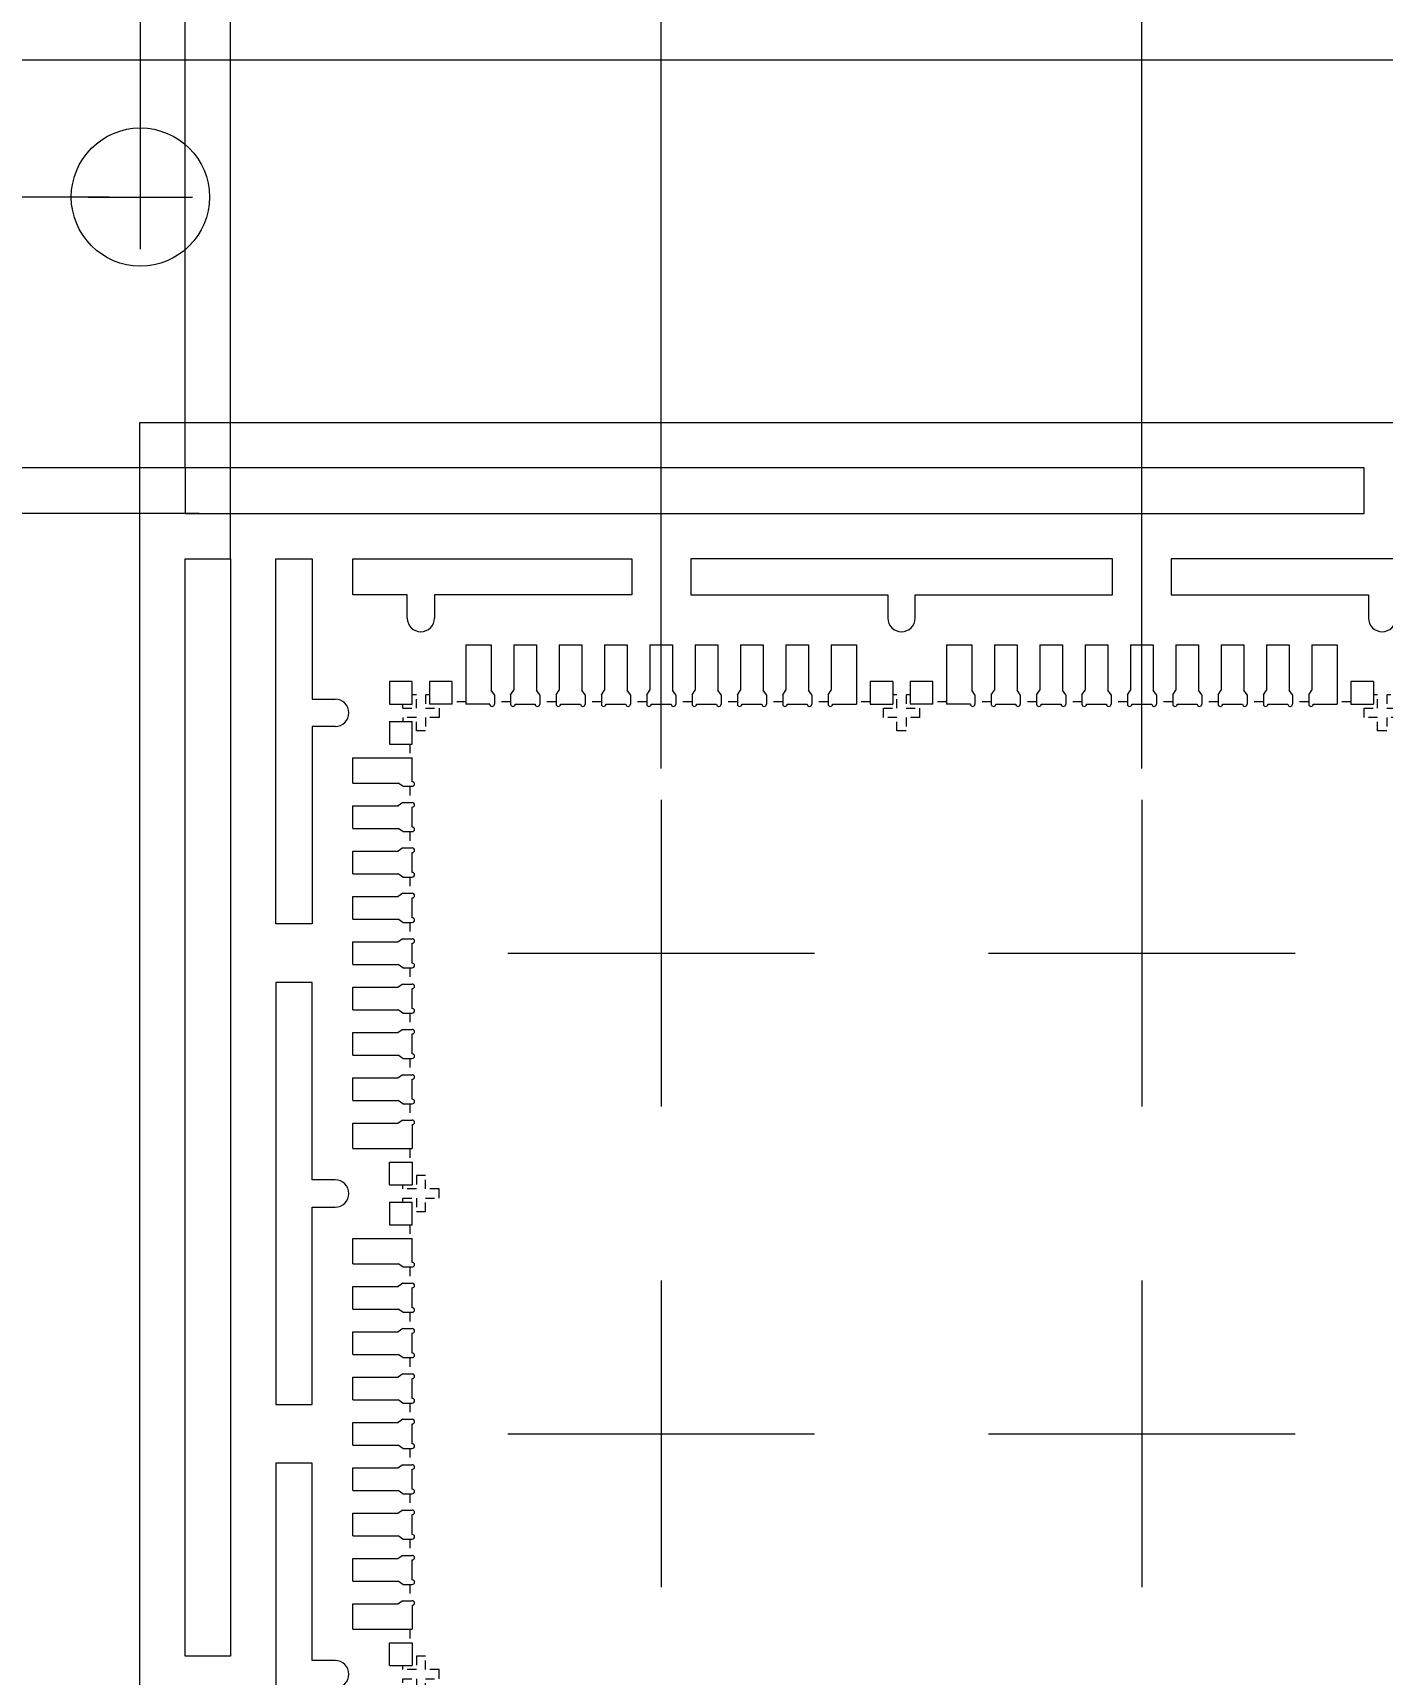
# Model space of a CAD drawing. Extents: x -197 to -81, y -157 to -2.
# Drawn here: x -169.99 to -155.12, y -31.37 to -13.27 of the extents above; entities that cross this region are included whole.
import ezdxf

# ---------------------------------------------------------------- set-up
doc = ezdxf.new("R2010")
doc.units = 0
doc.header["$LTSCALE"] = 5
doc.header["$MEASUREMENT"] = 0
doc.header["$PDMODE"] = 3
for name, pattern in [('0', [0]), ('CENTER', [2, 1.25, -0.25, 0.25, -0.25]), ('HIDDEN', [0.375, 0.25, -0.125])]:
    doc.linetypes.add(name, pattern=pattern)
doc.layers.get('Defpoints').update_dxf_attribs({"linetype": 'CONTINUOUS'})
for name, color, linetype in [('1', 7, 'CONTINUOUS'), ('1D', 4, 'CONTINUOUS'), ('标注', 4, '0')]:
    doc.layers.add(name, color=color, linetype=linetype)
doc.layers.add('center', color=1, linetype='CONTINUOUS', lineweight=18)
doc.styles.add('SIMPLEX', font='SIMPLEX')
doc.styles.add('宋体', font='SimSun.ttf')
doc.dimstyles.get("Standard").update_dxf_attribs({"dimscale": 0.12, "dimtxt": 1, "dimasz": 1, "dimexe": 0.3, "dimexo": 0.3, "dimgap": 0.3, "dimtad": 0, "dimdec": 3, "dimzin": 0, "dimdsep": 46, "dimtxsty": 'SIMPLEX', "dimcen": 0.5, "dimclrd": 256, "dimclre": 256, "dimclrt": 256, "dimadec": 0, "dimazin": 0, "dimtfac": 1, "dimtdec": 3, "dimtofl": 0, "dimtmove": 0, "dimatfit": 0, "dimfxl": 1, "dimtolj": 1, "dimtzin": 0, "dimlwd": -1, "dimlwe": -1, "dimarcsym": 0})

# ---------------------------------------------------------------- blocks, each defined once
blk = doc.blocks.new('*D0')
at = {"layer": 'Defpoints', "color": 0, "transparency": 16777216}
for p in [(-6756.069, -1068.076), (-6790.819, -1140.564), (-6789.361, -1150.077)]:
    blk.add_point(p, dxfattribs=at)
at = {"layer": '标注', "linetype": 'Continuous', "lineweight": 5, "transparency": 16777216}
for p, q in [((-6790.819, -1140.6), (-6790.819, -1149.597)), ((-6790.819, -1149.597), (-6789.361, -1149.837)), ((-6789.361, -1149.837), (-6789.361, -1150.077))]:
    blk.add_line(p, q, dxfattribs=at)
at = {"layer": '标注', "lineweight": 5, "transparency": 16777216, "insert": (-6789.361, -1152.097), "char_height": 0.96, "attachment_point": 5, "rotation": 90, "style": '宋体'}
blk.add_mtext('\\A1;34.750', dxfattribs=at)

msp = doc.modelspace()

# ---------------------------------------------------------------- linework, layer by layer
at = {"layer": '1', "lineweight": 5}
for p, q in [((-167.3154, -23.0937, -0.0291), (-167.3154, -19.0687, -0.0291)), ((-167.3154, -19.0687, -0.0291), (-166.9154, -19.0687, -0.0291)), ((-166.9154, -19.0687, -0.0291), (-166.9154, -20.6187, -0.0291)), ((-166.4654, -19.0687, -0.0291), (-163.3904, -19.0687, -0.0291)), ((-166.4654, -19.4687, -0.0291), (-166.4654, -19.0687, -0.0291)), ((-163.3904, -19.0687, -0.0291), (-163.3904, -19.4687, -0.0291)), ((-165.8654, -19.4687, -0.0291), (-166.4654, -19.4687, -0.0291)), ((-165.8654, -19.7237, -0.0291), (-165.8654, -19.4687, -0.0291)), ((-163.3904, -19.4687, -0.0291), (-165.5654, -19.4687, -0.0291)), ((-165.5654, -19.4687, -0.0291), (-165.5654, -19.7237, -0.0291)), ((-165.2204, -20.0187, -0.0291), (-165.2204, -20.6737, -0.0291)), ((-160.9104, -20.0187, -0.0291), (-160.9104, -20.6737, -0.0291)), ((-159.9204, -20.0187, -0.0291), (-159.9204, -20.6737, -0.0291)), ((-155.6104, -20.0187, -0.0291), (-155.6104, -20.6737, -0.0291)), ((-165.6204, -20.4237, -0.0291), (-165.6204, -20.6737, -0.0291)), ((-160.5104, -20.4237, -0.0291), (-160.5104, -20.6737, -0.0291)), ((-160.3204, -20.4237, -0.0291), (-160.3204, -20.6737, -0.0291)), ((-155.2104, -20.4237, -0.0291), (-155.2104, -20.6737, -0.0291)), ((-166.9154, -20.6187, -0.0291), (-166.6604, -20.6187, -0.0291)), ((-164.9054, -20.5687, -0.0291), (-164.9404, -20.5187, -0.0291)), ((-164.9054, -20.5687, -0.0291), (-164.9054, -20.6737, -0.0291)), ((-164.7254, -20.5687, -0.0291), (-164.6904, -20.5187, -0.0291)), ((-164.7254, -20.5687, -0.0291), (-164.7254, -20.6737, -0.0291)), ((-164.4054, -20.5687, -0.0291), (-164.4404, -20.5187, -0.0291)), ((-164.4054, -20.5687, -0.0291), (-164.4054, -20.6737, -0.0291)), ((-164.2254, -20.5687, -0.0291), (-164.1904, -20.5187, -0.0291)), ((-164.2254, -20.5687, -0.0291), (-164.2254, -20.6737, -0.0291)), ((-163.9054, -20.5687, -0.0291), (-163.9404, -20.5187, -0.0291)), ((-163.9054, -20.5687, -0.0291), (-163.9054, -20.6737, -0.0291)), ((-163.7254, -20.5687, -0.0291), (-163.6904, -20.5187, -0.0291)), ((-163.7254, -20.5687, -0.0291), (-163.7254, -20.6737, -0.0291)), ((-163.4054, -20.5687, -0.0291), (-163.4404, -20.5187, -0.0291)), ((-163.4054, -20.5687, -0.0291), (-163.4054, -20.6737, -0.0291)), ((-163.2254, -20.5687, -0.0291), (-163.1904, -20.5187, -0.0291)), ((-163.2254, -20.5687, -0.0291), (-163.2254, -20.6737, -0.0291)), ((-162.9054, -20.5687, -0.0291), (-162.9404, -20.5187, -0.0291)), ((-162.9054, -20.5687, -0.0291), (-162.9054, -20.6737, -0.0291)), ((-162.7254, -20.5687, -0.0291), (-162.6904, -20.5187, -0.0291)), ((-162.7254, -20.5687, -0.0291), (-162.7254, -20.6737, -0.0291)), ((-162.4054, -20.5687, -0.0291), (-162.4404, -20.5187, -0.0291)), ((-162.4054, -20.5687, -0.0291), (-162.4054, -20.6737, -0.0291)), ((-162.2254, -20.5687, -0.0291), (-162.1904, -20.5187, -0.0291)), ((-162.2254, -20.5687, -0.0291), (-162.2254, -20.6737, -0.0291)), ((-161.9054, -20.5687, -0.0291), (-161.9404, -20.5187, -0.0291)), ((-161.9054, -20.5687, -0.0291), (-161.9054, -20.6737, -0.0291)), ((-161.7254, -20.5687, -0.0291), (-161.6904, -20.5187, -0.0291)), ((-161.7254, -20.5687, -0.0291), (-161.7254, -20.6737, -0.0291)), ((-161.4054, -20.5687, -0.0291), (-161.4404, -20.5187, -0.0291)), ((-161.4054, -20.5687, -0.0291), (-161.4054, -20.6737, -0.0291)), ((-161.2254, -20.5687, -0.0291), (-161.1904, -20.5187, -0.0291)), ((-161.2254, -20.5687, -0.0291), (-161.2254, -20.6737, -0.0291)), ((-159.6054, -20.5687, -0.0291), (-159.6404, -20.5187, -0.0291)), ((-159.6054, -20.5687, -0.0291), (-159.6054, -20.6737, -0.0291)), ((-159.4254, -20.5687, -0.0291), (-159.3904, -20.5187, -0.0291)), ((-159.4254, -20.5687, -0.0291), (-159.4254, -20.6737, -0.0291)), ((-159.1054, -20.5687, -0.0291), (-159.1404, -20.5187, -0.0291)), ((-159.1054, -20.5687, -0.0291), (-159.1054, -20.6737, -0.0291)), ((-158.9254, -20.5687, -0.0291), (-158.8904, -20.5187, -0.0291)), ((-158.9254, -20.5687, -0.0291), (-158.9254, -20.6737, -0.0291)), ((-158.6054, -20.5687, -0.0291), (-158.6404, -20.5187, -0.0291)), ((-158.6054, -20.5687, -0.0291), (-158.6054, -20.6737, -0.0291)), ((-158.4254, -20.5687, -0.0291), (-158.3904, -20.5187, -0.0291)), ((-158.4254, -20.5687, -0.0291), (-158.4254, -20.6737, -0.0291)), ((-158.1054, -20.5687, -0.0291), (-158.1404, -20.5187, -0.0291)), ((-158.1054, -20.5687, -0.0291), (-158.1054, -20.6737, -0.0291)), ((-157.9254, -20.5687, -0.0291), (-157.8904, -20.5187, -0.0291)), ((-157.9254, -20.5687, -0.0291), (-157.9254, -20.6737, -0.0291)), ((-157.6054, -20.5687, -0.0291), (-157.6404, -20.5187, -0.0291)), ((-157.6054, -20.5687, -0.0291), (-157.6054, -20.6737, -0.0291)), ((-157.4254, -20.5687, -0.0291), (-157.3904, -20.5187, -0.0291)), ((-157.4254, -20.5687, -0.0291), (-157.4254, -20.6737, -0.0291)), ((-157.1054, -20.5687, -0.0291), (-157.1404, -20.5187, -0.0291)), ((-157.1054, -20.5687, -0.0291), (-157.1054, -20.6737, -0.0291)), ((-156.9254, -20.5687, -0.0291), (-156.8904, -20.5187, -0.0291)), ((-156.9254, -20.5687, -0.0291), (-156.9254, -20.6737, -0.0291)), ((-156.6054, -20.5687, -0.0291), (-156.6404, -20.5187, -0.0291)), ((-156.6054, -20.5687, -0.0291), (-156.6054, -20.6737, -0.0291)), ((-156.4254, -20.5687, -0.0291), (-156.3904, -20.5187, -0.0291)), ((-156.4254, -20.5687, -0.0291), (-156.4254, -20.6737, -0.0291)), ((-156.1054, -20.5687, -0.0291), (-156.1404, -20.5187, -0.0291)), ((-156.1054, -20.5687, -0.0291), (-156.1054, -20.6737, -0.0291)), ((-155.9254, -20.5687, -0.0291), (-155.8904, -20.5187, -0.0291)), ((-155.9254, -20.5687, -0.0291), (-155.9254, -20.6737, -0.0291)), ((-165.3704, -20.6737, -0.0291), (-165.6204, -20.6737, -0.0291)), ((-164.9554, -20.6737, -0.0291), (-165.2204, -20.6737, -0.0291)), ((-164.6754, -20.6737, -0.0291), (-164.4554, -20.6737, -0.0291)), ((-164.1754, -20.6737, -0.0291), (-163.9554, -20.6737, -0.0291)), ((-163.6754, -20.6737, -0.0291), (-163.4554, -20.6737, -0.0291)), ((-163.1754, -20.6737, -0.0291), (-162.9554, -20.6737, -0.0291)), ((-162.6754, -20.6737, -0.0291), (-162.4554, -20.6737, -0.0291)), ((-162.1754, -20.6737, -0.0291), (-161.9554, -20.6737, -0.0291)), ((-161.6754, -20.6737, -0.0291), (-161.4554, -20.6737, -0.0291)), ((-161.1754, -20.6737, -0.0291), (-160.9104, -20.6737, -0.0291)), ((-160.7604, -20.6737, -0.0291), (-160.5104, -20.6737, -0.0291)), ((-160.0704, -20.6737, -0.0291), (-160.3204, -20.6737, -0.0291)), ((-159.6554, -20.6737, -0.0291), (-159.9204, -20.6737, -0.0291)), ((-159.3754, -20.6737, -0.0291), (-159.1554, -20.6737, -0.0291)), ((-158.8754, -20.6737, -0.0291), (-158.6554, -20.6737, -0.0291)), ((-158.3754, -20.6737, -0.0291), (-158.1554, -20.6737, -0.0291)), ((-157.8754, -20.6737, -0.0291), (-157.6554, -20.6737, -0.0291)), ((-157.3754, -20.6737, -0.0291), (-157.1554, -20.6737, -0.0291)), ((-156.8754, -20.6737, -0.0291), (-156.6554, -20.6737, -0.0291)), ((-156.3754, -20.6737, -0.0291), (-156.1554, -20.6737, -0.0291)), ((-155.8754, -20.6737, -0.0291), (-155.6104, -20.6737, -0.0291)), ((-155.4604, -20.6737, -0.0291), (-155.2104, -20.6737, -0.0291)), ((-166.6604, -20.9187, -0.0291), (-166.9154, -20.9187, -0.0291)), ((-166.9154, -20.9187, -0.0291), (-166.9154, -23.0937, -0.0291)), ((-166.0604, -20.8637, -0.0291), (-165.8104, -20.8637, -0.0291)), ((-165.8104, -21.1137, -0.0291), (-165.8104, -20.8637, -0.0291)), ((-166.4654, -21.2637, -0.0291), (-165.8104, -21.2637, -0.0291)), ((-165.8104, -21.5287, -0.0291), (-165.8104, -21.2637, -0.0291)), ((-165.9154, -21.5787, -0.0291), (-165.9654, -21.5437, -0.0291)), ((-165.9154, -21.5787, -0.0291), (-165.8104, -21.5787, -0.0291)), ((-165.9154, -21.7587, -0.0291), (-165.9654, -21.7937, -0.0291)), ((-165.9154, -21.7587, -0.0291), (-165.8104, -21.7587, -0.0291)), ((-165.8104, -22.0287, -0.0291), (-165.8104, -21.8087, -0.0291)), ((-165.9154, -22.0787, -0.0291), (-165.9654, -22.0437, -0.0291)), ((-165.9154, -22.0787, -0.0291), (-165.8104, -22.0787, -0.0291)), ((-165.9154, -22.2587, -0.0291), (-165.9654, -22.2937, -0.0291)), ((-165.9154, -22.2587, -0.0291), (-165.8104, -22.2587, -0.0291)), ((-165.8104, -22.5287, -0.0291), (-165.8104, -22.3087, -0.0291)), ((-165.9154, -22.5787, -0.0291), (-165.9654, -22.5437, -0.0291)), ((-165.9154, -22.5787, -0.0291), (-165.8104, -22.5787, -0.0291)), ((-165.9154, -22.7587, -0.0291), (-165.9654, -22.7937, -0.0291)), ((-165.9154, -22.7587, -0.0291), (-165.8104, -22.7587, -0.0291)), ((-165.8104, -23.0287, -0.0291), (-165.8104, -22.8087, -0.0291)), ((-166.9154, -23.0937, -0.0291), (-167.3154, -23.0937, -0.0291)), ((-165.9154, -23.0787, -0.0291), (-165.9654, -23.0437, -0.0291)), ((-165.9154, -23.0787, -0.0291), (-165.8104, -23.0787, -0.0291)), ((-165.9154, -23.2587, -0.0291), (-165.9654, -23.2937, -0.0291)), ((-165.9154, -23.2587, -0.0291), (-165.8104, -23.2587, -0.0291)), ((-165.8104, -23.5287, -0.0291), (-165.8104, -23.3087, -0.0291)), ((-165.9154, -23.5787, -0.0291), (-165.9654, -23.5437, -0.0291)), ((-165.9154, -23.5787, -0.0291), (-165.8104, -23.5787, -0.0291)), ((-165.9154, -23.7587, -0.0291), (-165.9654, -23.7937, -0.0291)), ((-165.9154, -23.7587, -0.0291), (-165.8104, -23.7587, -0.0291)), ((-165.8104, -24.0287, -0.0291), (-165.8104, -23.8087, -0.0291)), ((-165.9154, -24.0787, -0.0291), (-165.9654, -24.0437, -0.0291)), ((-165.9154, -24.0787, -0.0291), (-165.8104, -24.0787, -0.0291)), ((-165.9154, -24.2587, -0.0291), (-165.9654, -24.2937, -0.0291)), ((-165.9154, -24.2587, -0.0291), (-165.8104, -24.2587, -0.0291)), ((-165.8104, -24.5287, -0.0291), (-165.8104, -24.3087, -0.0291)), ((-165.9154, -24.5787, -0.0291), (-165.9654, -24.5437, -0.0291)), ((-165.9154, -24.5787, -0.0291), (-165.8104, -24.5787, -0.0291)), ((-165.9154, -24.7587, -0.0291), (-165.9654, -24.7937, -0.0291)), ((-165.9154, -24.7587, -0.0291), (-165.8104, -24.7587, -0.0291)), ((-165.8104, -25.0287, -0.0291), (-165.8104, -24.8087, -0.0291)), ((-165.9154, -25.0787, -0.0291), (-165.9654, -25.0437, -0.0291)), ((-165.9154, -25.0787, -0.0291), (-165.8104, -25.0787, -0.0291)), ((-165.9154, -25.2587, -0.0291), (-165.9654, -25.2937, -0.0291)), ((-165.9154, -25.2587, -0.0291), (-165.8104, -25.2587, -0.0291)), ((-165.8104, -25.3087, -0.0291), (-165.8104, -25.5737, -0.0291)), ((-166.4654, -25.5737, -0.0291), (-165.8104, -25.5737, -0.0291)), ((-165.8104, -25.7237, -0.0291), (-165.8104, -25.9737, -0.0291)), ((-166.0604, -25.9737, -0.0291), (-165.8104, -25.9737, -0.0291)), ((-166.0604, -26.1637, -0.0291), (-165.8104, -26.1637, -0.0291)), ((-165.8104, -26.4137, -0.0291), (-165.8104, -26.1637, -0.0291)), ((-166.4654, -26.5637, -0.0291), (-165.8104, -26.5637, -0.0291)), ((-165.8104, -26.8287, -0.0291), (-165.8104, -26.5637, -0.0291)), ((-165.9154, -26.8787, -0.0291), (-165.9654, -26.8437, -0.0291)), ((-165.9154, -26.8787, -0.0291), (-165.8104, -26.8787, -0.0291)), ((-165.9154, -27.0587, -0.0291), (-165.9654, -27.0937, -0.0291)), ((-165.9154, -27.0587, -0.0291), (-165.8104, -27.0587, -0.0291)), ((-165.8104, -27.3287, -0.0291), (-165.8104, -27.1087, -0.0291)), ((-165.9154, -27.3787, -0.0291), (-165.9654, -27.3437, -0.0291)), ((-165.9154, -27.3787, -0.0291), (-165.8104, -27.3787, -0.0291)), ((-165.9154, -27.5587, -0.0291), (-165.9654, -27.5937, -0.0291)), ((-165.9154, -27.5587, -0.0291), (-165.8104, -27.5587, -0.0291)), ((-165.8104, -27.8287, -0.0291), (-165.8104, -27.6087, -0.0291)), ((-165.9154, -27.8787, -0.0291), (-165.9654, -27.8437, -0.0291)), ((-165.9154, -27.8787, -0.0291), (-165.8104, -27.8787, -0.0291)), ((-165.9154, -28.0587, -0.0291), (-165.9654, -28.0937, -0.0291)), ((-165.9154, -28.0587, -0.0291), (-165.8104, -28.0587, -0.0291)), ((-165.8104, -28.3287, -0.0291), (-165.8104, -28.1087, -0.0291)), ((-165.9154, -28.3787, -0.0291), (-165.9654, -28.3437, -0.0291)), ((-165.9154, -28.3787, -0.0291), (-165.8104, -28.3787, -0.0291)), ((-165.9154, -28.5587, -0.0291), (-165.9654, -28.5937, -0.0291)), ((-165.9154, -28.5587, -0.0291), (-165.8104, -28.5587, -0.0291)), ((-165.8104, -28.8287, -0.0291), (-165.8104, -28.6087, -0.0291)), ((-165.9154, -28.8787, -0.0291), (-165.9654, -28.8437, -0.0291)), ((-165.9154, -28.8787, -0.0291), (-165.8104, -28.8787, -0.0291)), ((-165.9154, -29.0587, -0.0291), (-165.9654, -29.0937, -0.0291)), ((-165.9154, -29.0587, -0.0291), (-165.8104, -29.0587, -0.0291)), ((-165.8104, -29.3287, -0.0291), (-165.8104, -29.1087, -0.0291)), ((-165.9154, -29.3787, -0.0291), (-165.9654, -29.3437, -0.0291)), ((-165.9154, -29.3787, -0.0291), (-165.8104, -29.3787, -0.0291)), ((-165.9154, -29.5587, -0.0291), (-165.9654, -29.5937, -0.0291)), ((-165.9154, -29.5587, -0.0291), (-165.8104, -29.5587, -0.0291)), ((-165.8104, -29.8287, -0.0291), (-165.8104, -29.6087, -0.0291)), ((-165.9154, -29.8787, -0.0291), (-165.9654, -29.8437, -0.0291)), ((-165.9154, -29.8787, -0.0291), (-165.8104, -29.8787, -0.0291)), ((-165.9154, -30.0587, -0.0291), (-165.9654, -30.0937, -0.0291)), ((-165.9154, -30.0587, -0.0291), (-165.8104, -30.0587, -0.0291)), ((-165.8104, -30.3287, -0.0291), (-165.8104, -30.1087, -0.0291)), ((-165.9154, -30.3787, -0.0291), (-165.9654, -30.3437, -0.0291)), ((-165.9154, -30.3787, -0.0291), (-165.8104, -30.3787, -0.0291)), ((-165.9154, -30.5587, -0.0291), (-165.9654, -30.5937, -0.0291)), ((-165.9154, -30.5587, -0.0291), (-165.8104, -30.5587, -0.0291)), ((-165.8104, -30.6087, -0.0291), (-165.8104, -30.8737, -0.0291)), ((-166.4654, -30.8737, -0.0291), (-165.8104, -30.8737, -0.0291)), ((-165.8104, -31.0237, -0.0291), (-165.8104, -31.2737, -0.0291)), ((-166.0604, -31.2737, -0.0291), (-165.8104, -31.2737, -0.0291))]:
    msp.add_line(p, q, dxfattribs=at)
at = {"layer": '1', "color": 7, "lineweight": 5}
for p, q in [((-165.2204, -20.0187, -0.0291), (-164.9404, -20.0187, -0.0291)), ((-164.9404, -20.0187, -0.0291), (-164.9404, -20.5187, -0.0291)), ((-164.6904, -20.0187, -0.0291), (-164.4404, -20.0187, -0.0291)), ((-164.6904, -20.0187, -0.0291), (-164.6904, -20.5187, -0.0291)), ((-164.4404, -20.0187, -0.0291), (-164.4404, -20.5187, -0.0291)), ((-164.1904, -20.0187, -0.0291), (-163.9404, -20.0187, -0.0291)), ((-164.1904, -20.0187, -0.0291), (-164.1904, -20.5187, -0.0291)), ((-163.9404, -20.0187, -0.0291), (-163.9404, -20.5187, -0.0291)), ((-163.6904, -20.0187, -0.0291), (-163.4404, -20.0187, -0.0291)), ((-163.6904, -20.0187, -0.0291), (-163.6904, -20.5187, -0.0291)), ((-163.4404, -20.0187, -0.0291), (-163.4404, -20.5187, -0.0291)), ((-163.1904, -20.0187, -0.0291), (-162.9404, -20.0187, -0.0291)), ((-163.1904, -20.0187, -0.0291), (-163.1904, -20.5187, -0.0291)), ((-162.9404, -20.0187, -0.0291), (-162.9404, -20.5187, -0.0291)), ((-162.6904, -20.0187, -0.0291), (-162.4404, -20.0187, -0.0291)), ((-162.6904, -20.0187, -0.0291), (-162.6904, -20.5187, -0.0291)), ((-162.4404, -20.0187, -0.0291), (-162.4404, -20.5187, -0.0291)), ((-162.1904, -20.0187, -0.0291), (-161.9404, -20.0187, -0.0291)), ((-162.1904, -20.0187, -0.0291), (-162.1904, -20.5187, -0.0291)), ((-161.9404, -20.0187, -0.0291), (-161.9404, -20.5187, -0.0291)), ((-161.6904, -20.0187, -0.0291), (-161.4404, -20.0187, -0.0291)), ((-161.6904, -20.0187, -0.0291), (-161.6904, -20.5187, -0.0291)), ((-161.4404, -20.0187, -0.0291), (-161.4404, -20.5187, -0.0291)), ((-161.1904, -20.0187, -0.0291), (-160.9104, -20.0187, -0.0291)), ((-161.1904, -20.0187, -0.0291), (-161.1904, -20.5187, -0.0291)), ((-159.9204, -20.0187, -0.0291), (-159.6404, -20.0187, -0.0291)), ((-159.6404, -20.0187, -0.0291), (-159.6404, -20.5187, -0.0291)), ((-159.3904, -20.0187, -0.0291), (-159.1404, -20.0187, -0.0291)), ((-159.3904, -20.0187, -0.0291), (-159.3904, -20.5187, -0.0291)), ((-159.1404, -20.0187, -0.0291), (-159.1404, -20.5187, -0.0291)), ((-158.8904, -20.0187, -0.0291), (-158.6404, -20.0187, -0.0291)), ((-158.8904, -20.0187, -0.0291), (-158.8904, -20.5187, -0.0291)), ((-158.6404, -20.0187, -0.0291), (-158.6404, -20.5187, -0.0291)), ((-158.3904, -20.0187, -0.0291), (-158.1404, -20.0187, -0.0291)), ((-158.3904, -20.0187, -0.0291), (-158.3904, -20.5187, -0.0291)), ((-158.1404, -20.0187, -0.0291), (-158.1404, -20.5187, -0.0291)), ((-157.8904, -20.0187, -0.0291), (-157.6404, -20.0187, -0.0291)), ((-157.8904, -20.0187, -0.0291), (-157.8904, -20.5187, -0.0291)), ((-157.6404, -20.0187, -0.0291), (-157.6404, -20.5187, -0.0291)), ((-157.3904, -20.0187, -0.0291), (-157.1404, -20.0187, -0.0291)), ((-157.3904, -20.0187, -0.0291), (-157.3904, -20.5187, -0.0291)), ((-157.1404, -20.0187, -0.0291), (-157.1404, -20.5187, -0.0291)), ((-156.8904, -20.0187, -0.0291), (-156.6404, -20.0187, -0.0291)), ((-156.8904, -20.0187, -0.0291), (-156.8904, -20.5187, -0.0291)), ((-156.6404, -20.0187, -0.0291), (-156.6404, -20.5187, -0.0291)), ((-156.3904, -20.0187, -0.0291), (-156.1404, -20.0187, -0.0291)), ((-156.3904, -20.0187, -0.0291), (-156.3904, -20.5187, -0.0291)), ((-156.1404, -20.0187, -0.0291), (-156.1404, -20.5187, -0.0291)), ((-155.8904, -20.0187, -0.0291), (-155.6104, -20.0187, -0.0291)), ((-155.8904, -20.0187, -0.0291), (-155.8904, -20.5187, -0.0291)), ((-166.4654, -21.5437, -0.0291), (-166.4654, -21.2637, -0.0291)), ((-166.4654, -21.5437, -0.0291), (-165.9654, -21.5437, -0.0291)), ((-166.4654, -22.0437, -0.0291), (-166.4654, -21.7937, -0.0291)), ((-166.4654, -21.7937, -0.0291), (-165.9654, -21.7937, -0.0291)), ((-166.4654, -22.0437, -0.0291), (-165.9654, -22.0437, -0.0291)), ((-166.4654, -22.5437, -0.0291), (-166.4654, -22.2937, -0.0291)), ((-166.4654, -22.2937, -0.0291), (-165.9654, -22.2937, -0.0291)), ((-166.4654, -22.5437, -0.0291), (-165.9654, -22.5437, -0.0291)), ((-166.4654, -23.0437, -0.0291), (-166.4654, -22.7937, -0.0291)), ((-166.4654, -22.7937, -0.0291), (-165.9654, -22.7937, -0.0291)), ((-166.4654, -23.0437, -0.0291), (-165.9654, -23.0437, -0.0291)), ((-166.4654, -23.5437, -0.0291), (-166.4654, -23.2937, -0.0291)), ((-166.4654, -23.2937, -0.0291), (-165.9654, -23.2937, -0.0291)), ((-166.4654, -23.5437, -0.0291), (-165.9654, -23.5437, -0.0291)), ((-166.4654, -24.0437, -0.0291), (-166.4654, -23.7937, -0.0291)), ((-166.4654, -23.7937, -0.0291), (-165.9654, -23.7937, -0.0291)), ((-166.4654, -24.0437, -0.0291), (-165.9654, -24.0437, -0.0291)), ((-166.4654, -24.5437, -0.0291), (-166.4654, -24.2937, -0.0291)), ((-166.4654, -24.2937, -0.0291), (-165.9654, -24.2937, -0.0291)), ((-166.4654, -24.5437, -0.0291), (-165.9654, -24.5437, -0.0291)), ((-166.4654, -25.0437, -0.0291), (-166.4654, -24.7937, -0.0291)), ((-166.4654, -24.7937, -0.0291), (-165.9654, -24.7937, -0.0291)), ((-166.4654, -25.0437, -0.0291), (-165.9654, -25.0437, -0.0291)), ((-166.4654, -25.5737, -0.0291), (-166.4654, -25.2937, -0.0291)), ((-166.4654, -25.2937, -0.0291), (-165.9654, -25.2937, -0.0291)), ((-166.4654, -26.8437, -0.0291), (-166.4654, -26.5637, -0.0291)), ((-166.4654, -26.8437, -0.0291), (-165.9654, -26.8437, -0.0291)), ((-166.4654, -27.3437, -0.0291), (-166.4654, -27.0937, -0.0291)), ((-166.4654, -27.0937, -0.0291), (-165.9654, -27.0937, -0.0291)), ((-166.4654, -27.3437, -0.0291), (-165.9654, -27.3437, -0.0291)), ((-166.4654, -27.8437, -0.0291), (-166.4654, -27.5937, -0.0291)), ((-166.4654, -27.5937, -0.0291), (-165.9654, -27.5937, -0.0291)), ((-166.4654, -27.8437, -0.0291), (-165.9654, -27.8437, -0.0291)), ((-166.4654, -28.3437, -0.0291), (-166.4654, -28.0937, -0.0291)), ((-166.4654, -28.0937, -0.0291), (-165.9654, -28.0937, -0.0291)), ((-166.4654, -28.3437, -0.0291), (-165.9654, -28.3437, -0.0291)), ((-166.4654, -28.8437, -0.0291), (-166.4654, -28.5937, -0.0291)), ((-166.4654, -28.5937, -0.0291), (-165.9654, -28.5937, -0.0291)), ((-166.4654, -28.8437, -0.0291), (-165.9654, -28.8437, -0.0291)), ((-166.4654, -29.3437, -0.0291), (-166.4654, -29.0937, -0.0291)), ((-166.4654, -29.0937, -0.0291), (-165.9654, -29.0937, -0.0291)), ((-166.4654, -29.3437, -0.0291), (-165.9654, -29.3437, -0.0291)), ((-166.4654, -29.8437, -0.0291), (-166.4654, -29.5937, -0.0291)), ((-166.4654, -29.5937, -0.0291), (-165.9654, -29.5937, -0.0291)), ((-166.4654, -29.8437, -0.0291), (-165.9654, -29.8437, -0.0291)), ((-166.4654, -30.3437, -0.0291), (-166.4654, -30.0937, -0.0291)), ((-166.4654, -30.0937, -0.0291), (-165.9654, -30.0937, -0.0291)), ((-166.4654, -30.3437, -0.0291), (-165.9654, -30.3437, -0.0291)), ((-166.4654, -30.8737, -0.0291), (-166.4654, -30.5937, -0.0291)), ((-166.4654, -30.5937, -0.0291), (-165.9654, -30.5937, -0.0291))]:
    msp.add_line(p, q, dxfattribs=at)
at = {"layer": '1', "color": 1, "lineweight": 5, "elevation": -0.0291}
msp.add_lwpolyline([(-96.8154, -91.5687), (-172.3154, -91.5687), (-173.3154, -90.5687), (-173.3154, -80.0687), (-172.7154, -80.0687, 0.4142136), (-172.3154, -79.6687), (-172.3154, -60.4687, 0.4142136), (-172.7154, -60.0687), (-173.3154, -60.0687), (-173.3154, -45.0687), (-172.7154, -45.0687, 0.4142136), (-172.3154, -44.6687), (-172.3154, -25.4687, 0.4142136), (-172.7154, -25.0687), (-173.3154, -25.0687), (-173.3154, -14.5687), (-172.3154, -13.5687), (-96.8154, -13.5687)], format="xyb", dxfattribs=at)
at = {"layer": '1', "lineweight": 5, "elevation": -0.0291}
for points in [[(-168.3154, -18.5687), (-155.3154, -18.5687), (-155.3154, -18.0687), (-168.3154, -18.0687)], [(-168.3154, -19.0698), (-167.8154, -19.0687), (-167.8154, -31.1687), (-168.3154, -31.1687)], [(-166.0604, -20.6737), (-165.8104, -20.6737), (-165.8104, -20.4237), (-166.0604, -20.4237)]]:
    msp.add_lwpolyline(points, close=True, dxfattribs=at)
for points in [[(-160.5654, -19.7237, 1), (-160.2654, -19.7237), (-160.2654, -19.4687), (-158.0904, -19.4687), (-158.0904, -19.0687), (-162.7404, -19.0687), (-162.7404, -19.4687), (-160.5654, -19.4687)], [(-155.2654, -19.7237, 1), (-154.9654, -19.7237), (-154.9654, -19.4687), (-152.7904, -19.4687), (-152.7904, -19.0687), (-157.4404, -19.0687), (-157.4404, -19.4687), (-155.2654, -19.4687)], [(-166.6604, -26.2187, 1), (-166.6604, -25.9187), (-166.9154, -25.9187), (-166.9154, -23.7437), (-167.3154, -23.7437), (-167.3154, -28.3937), (-166.9154, -28.3937), (-166.9154, -26.2187)], [(-166.6604, -31.5187, 1), (-166.6604, -31.2187), (-166.9154, -31.2187), (-166.9154, -29.0437), (-167.3154, -29.0437), (-167.3154, -33.6937), (-166.9154, -33.6937), (-166.9154, -31.5187)]]:
    msp.add_lwpolyline(points, format="xyb", close=True, dxfattribs=at)
for points in [[(-165.3704, -20.6737), (-165.3704, -20.4237), (-165.6204, -20.4237)], [(-160.5104, -20.4237), (-160.7604, -20.4237), (-160.7604, -20.6737)], [(-160.0704, -20.6737), (-160.0704, -20.4237), (-160.3204, -20.4237)], [(-155.2104, -20.4237), (-155.4604, -20.4237), (-155.4604, -20.6737)], [(-166.0604, -20.8637), (-166.0604, -21.1137), (-165.8104, -21.1137)], [(-166.0604, -25.9737), (-166.0604, -25.7237), (-165.8104, -25.7237)], [(-166.0604, -26.1637), (-166.0604, -26.4137), (-165.8104, -26.4137)], [(-166.0604, -31.2737), (-166.0604, -31.0237), (-165.8104, -31.0237)]]:
    msp.add_lwpolyline(points, dxfattribs=at)
at = {"layer": '1', "lineweight": 5}
msp.add_circle((-168.8084, -15.0807, -0.0291), 0.762, dxfattribs=at)
for centre, radius, start, end in [((-165.7154, -19.7237, -0.0291), 0.15, 180, 360), ((-166.6604, -20.7687, -0.0291), 0.15, 270, 90), ((-164.9304, -20.6737, -0.0291), 0.025, 180, 0), ((-164.7004, -20.6737, -0.0291), 0.025, 180, 0), ((-164.4304, -20.6737, -0.0291), 0.025, 180, 0), ((-164.2004, -20.6737, -0.0291), 0.025, 180, 0), ((-163.9304, -20.6737, -0.0291), 0.025, 180, 0), ((-163.7004, -20.6737, -0.0291), 0.025, 180, 0), ((-163.4304, -20.6737, -0.0291), 0.025, 180, 0), ((-163.2004, -20.6737, -0.0291), 0.025, 180, 0), ((-162.9304, -20.6737, -0.0291), 0.025, 180, 0), ((-162.7004, -20.6737, -0.0291), 0.025, 180, 0), ((-162.4304, -20.6737, -0.0291), 0.025, 180, 0), ((-162.2004, -20.6737, -0.0291), 0.025, 180, 0), ((-161.9304, -20.6737, -0.0291), 0.025, 180, 0), ((-161.7004, -20.6737, -0.0291), 0.025, 180, 0), ((-161.4304, -20.6737, -0.0291), 0.025, 180, 0), ((-161.2004, -20.6737, -0.0291), 0.025, 180, 0), ((-159.6304, -20.6737, -0.0291), 0.025, 180, 0), ((-159.4004, -20.6737, -0.0291), 0.025, 180, 0), ((-159.1304, -20.6737, -0.0291), 0.025, 180, 0), ((-158.9004, -20.6737, -0.0291), 0.025, 180, 0), ((-158.6304, -20.6737, -0.0291), 0.025, 180, 0), ((-158.4004, -20.6737, -0.0291), 0.025, 180, 0), ((-158.1304, -20.6737, -0.0291), 0.025, 180, 0), ((-157.9004, -20.6737, -0.0291), 0.025, 180, 0), ((-157.6304, -20.6737, -0.0291), 0.025, 180, 0), ((-157.4004, -20.6737, -0.0291), 0.025, 180, 0), ((-157.1304, -20.6737, -0.0291), 0.025, 180, 0), ((-156.9004, -20.6737, -0.0291), 0.025, 180, 0), ((-156.6304, -20.6737, -0.0291), 0.025, 180, 0), ((-156.4004, -20.6737, -0.0291), 0.025, 180, 0), ((-156.1304, -20.6737, -0.0291), 0.025, 180, 0), ((-155.9004, -20.6737, -0.0291), 0.025, 180, 0), ((-165.8104, -21.5537, -0.0291), 0.025, 270, 90), ((-165.8104, -21.7837, -0.0291), 0.025, 270, 90), ((-165.8104, -22.0537, -0.0291), 0.025, 270, 90), ((-165.8104, -22.2837, -0.0291), 0.025, 270, 90), ((-165.8104, -22.5537, -0.0291), 0.025, 270, 90), ((-165.8104, -22.7837, -0.0291), 0.025, 270, 90), ((-165.8104, -23.0537, -0.0291), 0.025, 270, 90), ((-165.8104, -23.2837, -0.0291), 0.025, 270, 90), ((-165.8104, -23.5537, -0.0291), 0.025, 270, 90), ((-165.8104, -23.7837, -0.0291), 0.025, 270, 90), ((-165.8104, -24.0537, -0.0291), 0.025, 270, 90), ((-165.8104, -24.2837, -0.0291), 0.025, 270, 90), ((-165.8104, -24.5537, -0.0291), 0.025, 270, 90), ((-165.8104, -24.7837, -0.0291), 0.025, 270, 90), ((-165.8104, -25.0537, -0.0291), 0.025, 270, 90), ((-165.8104, -25.2837, -0.0291), 0.025, 270, 90), ((-165.8104, -26.8537, -0.0291), 0.025, 270, 90), ((-165.8104, -27.0837, -0.0291), 0.025, 270, 90), ((-165.8104, -27.3537, -0.0291), 0.025, 270, 90), ((-165.8104, -27.5837, -0.0291), 0.025, 270, 90), ((-165.8104, -27.8537, -0.0291), 0.025, 270, 90), ((-165.8104, -28.0837, -0.0291), 0.025, 270, 90), ((-165.8104, -28.3537, -0.0291), 0.025, 270, 90), ((-165.8104, -28.5837, -0.0291), 0.025, 270, 90), ((-165.8104, -28.8537, -0.0291), 0.025, 270, 90), ((-165.8104, -29.0837, -0.0291), 0.025, 270, 90), ((-165.8104, -29.3537, -0.0291), 0.025, 270, 90), ((-165.8104, -29.5837, -0.0291), 0.025, 270, 90), ((-165.8104, -29.8537, -0.0291), 0.025, 270, 90), ((-165.8104, -30.0837, -0.0291), 0.025, 270, 90), ((-165.8104, -30.3537, -0.0291), 0.025, 270, 90), ((-165.8104, -30.5837, -0.0291), 0.025, 270, 90)]:
    msp.add_arc(centre, radius, start, end, dxfattribs=at)
at = {"layer": '1D', "lineweight": 5}
for p, q in [((-168.8084, -15.6557, -0.0291), (-168.8084, -14.5057, -0.0291)), ((-169.3834, -15.0807, -0.0291), (-168.2334, -15.0807, -0.0291))]:
    msp.add_line(p, q, dxfattribs=at)
at = {"layer": '1D', "linetype": 'HIDDEN', "lineweight": 5, "ltscale": 0.02}
for p, q in [((-165.7654, -20.5687, -0.0291), (-165.8104, -20.5687, -0.0291)), ((-165.7654, -20.7187, -0.0291), (-165.7654, -20.5687, -0.0291)), ((-165.6204, -20.5687, -0.0291), (-165.6654, -20.5687, -0.0291)), ((-165.6654, -20.5687, -0.0291), (-165.6654, -20.7187, -0.0291)), ((-165.9154, -20.7187, -0.0291), (-165.9154, -20.6737, -0.0291)), ((-165.9154, -20.7187, -0.0291), (-165.7654, -20.7187, -0.0291)), ((-165.6654, -20.7187, -0.0291), (-165.5154, -20.7187, -0.0291)), ((-165.5154, -20.7187, -0.0291), (-165.5154, -20.8187, -0.0291)), ((-165.2204, -20.6487, -0.0291), (-165.3704, -20.6487, -0.0291)), ((-164.7254, -20.6487, -0.0291), (-164.9054, -20.6487, -0.0291)), ((-164.2254, -20.6487, -0.0291), (-164.4054, -20.6487, -0.0291)), ((-163.7254, -20.6487, -0.0291), (-163.9054, -20.6487, -0.0291)), ((-163.2254, -20.6487, -0.0291), (-163.4054, -20.6487, -0.0291)), ((-162.7254, -20.6487, -0.0291), (-162.9054, -20.6487, -0.0291)), ((-162.2254, -20.6487, -0.0291), (-162.4054, -20.6487, -0.0291)), ((-161.7254, -20.6487, -0.0291), (-161.9054, -20.6487, -0.0291)), ((-161.2254, -20.6487, -0.0291), (-161.4054, -20.6487, -0.0291)), ((-160.7604, -20.6487, -0.0291), (-160.9104, -20.6487, -0.0291)), ((-159.9204, -20.6487, -0.0291), (-160.0704, -20.6487, -0.0291)), ((-159.4254, -20.6487, -0.0291), (-159.6054, -20.6487, -0.0291)), ((-158.9254, -20.6487, -0.0291), (-159.1054, -20.6487, -0.0291)), ((-158.4254, -20.6487, -0.0291), (-158.6054, -20.6487, -0.0291)), ((-157.9254, -20.6487, -0.0291), (-158.1054, -20.6487, -0.0291)), ((-157.4254, -20.6487, -0.0291), (-157.6054, -20.6487, -0.0291)), ((-156.9254, -20.6487, -0.0291), (-157.1054, -20.6487, -0.0291)), ((-156.4254, -20.6487, -0.0291), (-156.6054, -20.6487, -0.0291)), ((-155.9254, -20.6487, -0.0291), (-156.1054, -20.6487, -0.0291)), ((-155.4604, -20.6487, -0.0291), (-155.6104, -20.6487, -0.0291)), ((-165.7654, -20.8187, -0.0291), (-165.9154, -20.8187, -0.0291)), ((-165.9154, -20.8187, -0.0291), (-165.9154, -20.8637, -0.0291)), ((-165.7654, -20.9687, -0.0291), (-165.7654, -20.8187, -0.0291)), ((-165.6654, -20.9687, -0.0291), (-165.7654, -20.9687, -0.0291)), ((-165.5154, -20.8187, -0.0291), (-165.6654, -20.8187, -0.0291)), ((-165.6654, -20.8187, -0.0291), (-165.6654, -20.9687, -0.0291)), ((-165.8354, -21.1137, -0.0291), (-165.8354, -21.2637, -0.0291)), ((-165.8354, -21.5787, -0.0291), (-165.8354, -21.7587, -0.0291)), ((-165.8354, -22.0787, -0.0291), (-165.8354, -22.2587, -0.0291)), ((-165.8354, -22.5787, -0.0291), (-165.8354, -22.7587, -0.0291)), ((-165.8354, -23.0787, -0.0291), (-165.8354, -23.2587, -0.0291)), ((-165.8354, -23.5787, -0.0291), (-165.8354, -23.7587, -0.0291)), ((-165.8354, -24.0787, -0.0291), (-165.8354, -24.2587, -0.0291)), ((-165.8354, -24.5787, -0.0291), (-165.8354, -24.7587, -0.0291)), ((-165.8354, -25.0787, -0.0291), (-165.8354, -25.2587, -0.0291)), ((-165.8354, -25.5737, -0.0291), (-165.8354, -25.7237, -0.0291)), ((-165.8354, -26.4137, -0.0291), (-165.8354, -26.5637, -0.0291)), ((-165.8354, -26.8787, -0.0291), (-165.8354, -27.0587, -0.0291)), ((-165.8354, -27.3787, -0.0291), (-165.8354, -27.5587, -0.0291)), ((-165.8354, -27.8787, -0.0291), (-165.8354, -28.0587, -0.0291)), ((-165.8354, -28.3787, -0.0291), (-165.8354, -28.5587, -0.0291)), ((-165.8354, -28.8787, -0.0291), (-165.8354, -29.0587, -0.0291)), ((-165.8354, -29.3787, -0.0291), (-165.8354, -29.5587, -0.0291)), ((-165.8354, -29.8787, -0.0291), (-165.8354, -30.0587, -0.0291)), ((-165.8354, -30.3787, -0.0291), (-165.8354, -30.5587, -0.0291)), ((-165.8354, -30.8737, -0.0291), (-165.8354, -31.0237, -0.0291))]:
    msp.add_line(p, q, dxfattribs=at)
at = {"layer": '1D', "color": 1, "lineweight": 5, "elevation": -0.0291}
msp.add_lwpolyline([(-96.8154, -87.5687), (-168.8154, -87.5687), (-168.8154, -17.5687), (-96.8154, -17.5687)], dxfattribs=at)
at = {"layer": '1D', "linetype": 'HIDDEN', "lineweight": 5, "ltscale": 0.02, "elevation": -0.0291}
for points in [[(-160.3204, -20.5687), (-160.3654, -20.5687), (-160.3654, -20.7187), (-160.2154, -20.7187), (-160.2154, -20.8187), (-160.3654, -20.8187), (-160.3654, -20.9687), (-160.4654, -20.9687), (-160.4654, -20.8187), (-160.6154, -20.8187), (-160.6154, -20.7187), (-160.4654, -20.7187), (-160.4654, -20.5687), (-160.5104, -20.5687)], [(-155.0204, -20.5687), (-155.0654, -20.5687), (-155.0654, -20.7187), (-154.9154, -20.7187), (-154.9154, -20.8187), (-155.0654, -20.8187), (-155.0654, -20.9687), (-155.1654, -20.9687), (-155.1654, -20.8187), (-155.3154, -20.8187), (-155.3154, -20.7187), (-155.1654, -20.7187), (-155.1654, -20.5687), (-155.2104, -20.5687)], [(-165.9154, -26.1637), (-165.9154, -26.1187), (-165.7654, -26.1187), (-165.7654, -26.2687), (-165.6654, -26.2687), (-165.6654, -26.1187), (-165.5154, -26.1187), (-165.5154, -26.0187), (-165.6654, -26.0187), (-165.6654, -25.8687), (-165.7654, -25.8687), (-165.7654, -26.0187), (-165.9154, -26.0187), (-165.9154, -25.9737)], [(-165.9154, -31.4637), (-165.9154, -31.4187), (-165.7654, -31.4187), (-165.7654, -31.5687), (-165.6654, -31.5687), (-165.6654, -31.4187), (-165.5154, -31.4187), (-165.5154, -31.3187), (-165.6654, -31.3187), (-165.6654, -31.1687), (-165.7654, -31.1687), (-165.7654, -31.3187), (-165.9154, -31.3187), (-165.9154, -31.2737)]]:
    msp.add_lwpolyline(points, dxfattribs=at)
at = {"layer": 'center', "color": 1, "linetype": 'CENTER', "lineweight": 5}
for p, q in [((-163.0654, -21.728, -0.0291), (-163.0654, -25.1095, -0.0291)), ((-157.7654, -21.728, -0.0291), (-157.7654, -25.1095, -0.0291)), ((-164.7561, -23.4187, -0.0291), (-161.3746, -23.4187, -0.0291)), ((-159.4561, -23.4187, -0.0291), (-156.0746, -23.4187, -0.0291)), ((-163.0654, -27.028, -0.0291), (-163.0654, -30.4095, -0.0291)), ((-157.7654, -27.028, -0.0291), (-157.7654, -30.4095, -0.0291)), ((-164.7561, -28.7187, -0.0291), (-161.3746, -28.7187, -0.0291)), ((-159.4561, -28.7187, -0.0291), (-156.0746, -28.7187, -0.0291))]:
    msp.add_line(p, q, dxfattribs=at)
at = {"layer": '标注', "lineweight": 5}
for p, q in [((-168.8084, -14.7357, -0.0291), (-168.8084, -7.6513, -0.0291)), ((-163.0654, -21.383, -0.0291), (-163.0654, -7.6513, -0.0291)), ((-157.7654, -21.383, -0.0291), (-157.7654, -7.6513, -0.0291)), ((-168.3154, -18.0687, -0.0291), (-168.3154, -11.2513, -0.0291)), ((-167.8154, -19.0687, -0.0291), (-167.8154, -12.2513, -0.0291)), ((-169.1534, -15.0807, -0.0291), (-180.8224, -15.0807, -0.0291)), ((-168.1604, -18.0687, -0.0291), (-180.8224, -18.0687, -0.0291)), ((-168.1604, -18.5687, -0.0291), (-177.2958, -18.5687, -0.0291))]:
    msp.add_line(p, q, dxfattribs=at)

# ---------------------------------------------------------------- dimensions: what is measured, and where the dimension line sits
dim = msp.add_ordinate_dim(feature_location=(-168.8154, -87.5687, -0.0291), offset=(1.458, -9.5133), dtype=1, origin=(-134.0654, -15.0807, -0.0291), dimstyle='Standard', override={"dimtxt": 8, "dimtxsty": '宋体', "dimtfillclr": 256, "dimlwe": 5, "dimarcsym": 2}, dxfattribs=at)
dim.commit()
dim.dimension.update_dxf_attribs({"geometry": '*D0', "text_midpoint": (-167.3574, -99.1024, -0.0291), "insert": (6622.0036, 1052.9948, -0.0291)})

doc.saveas('drawing.dxf')
